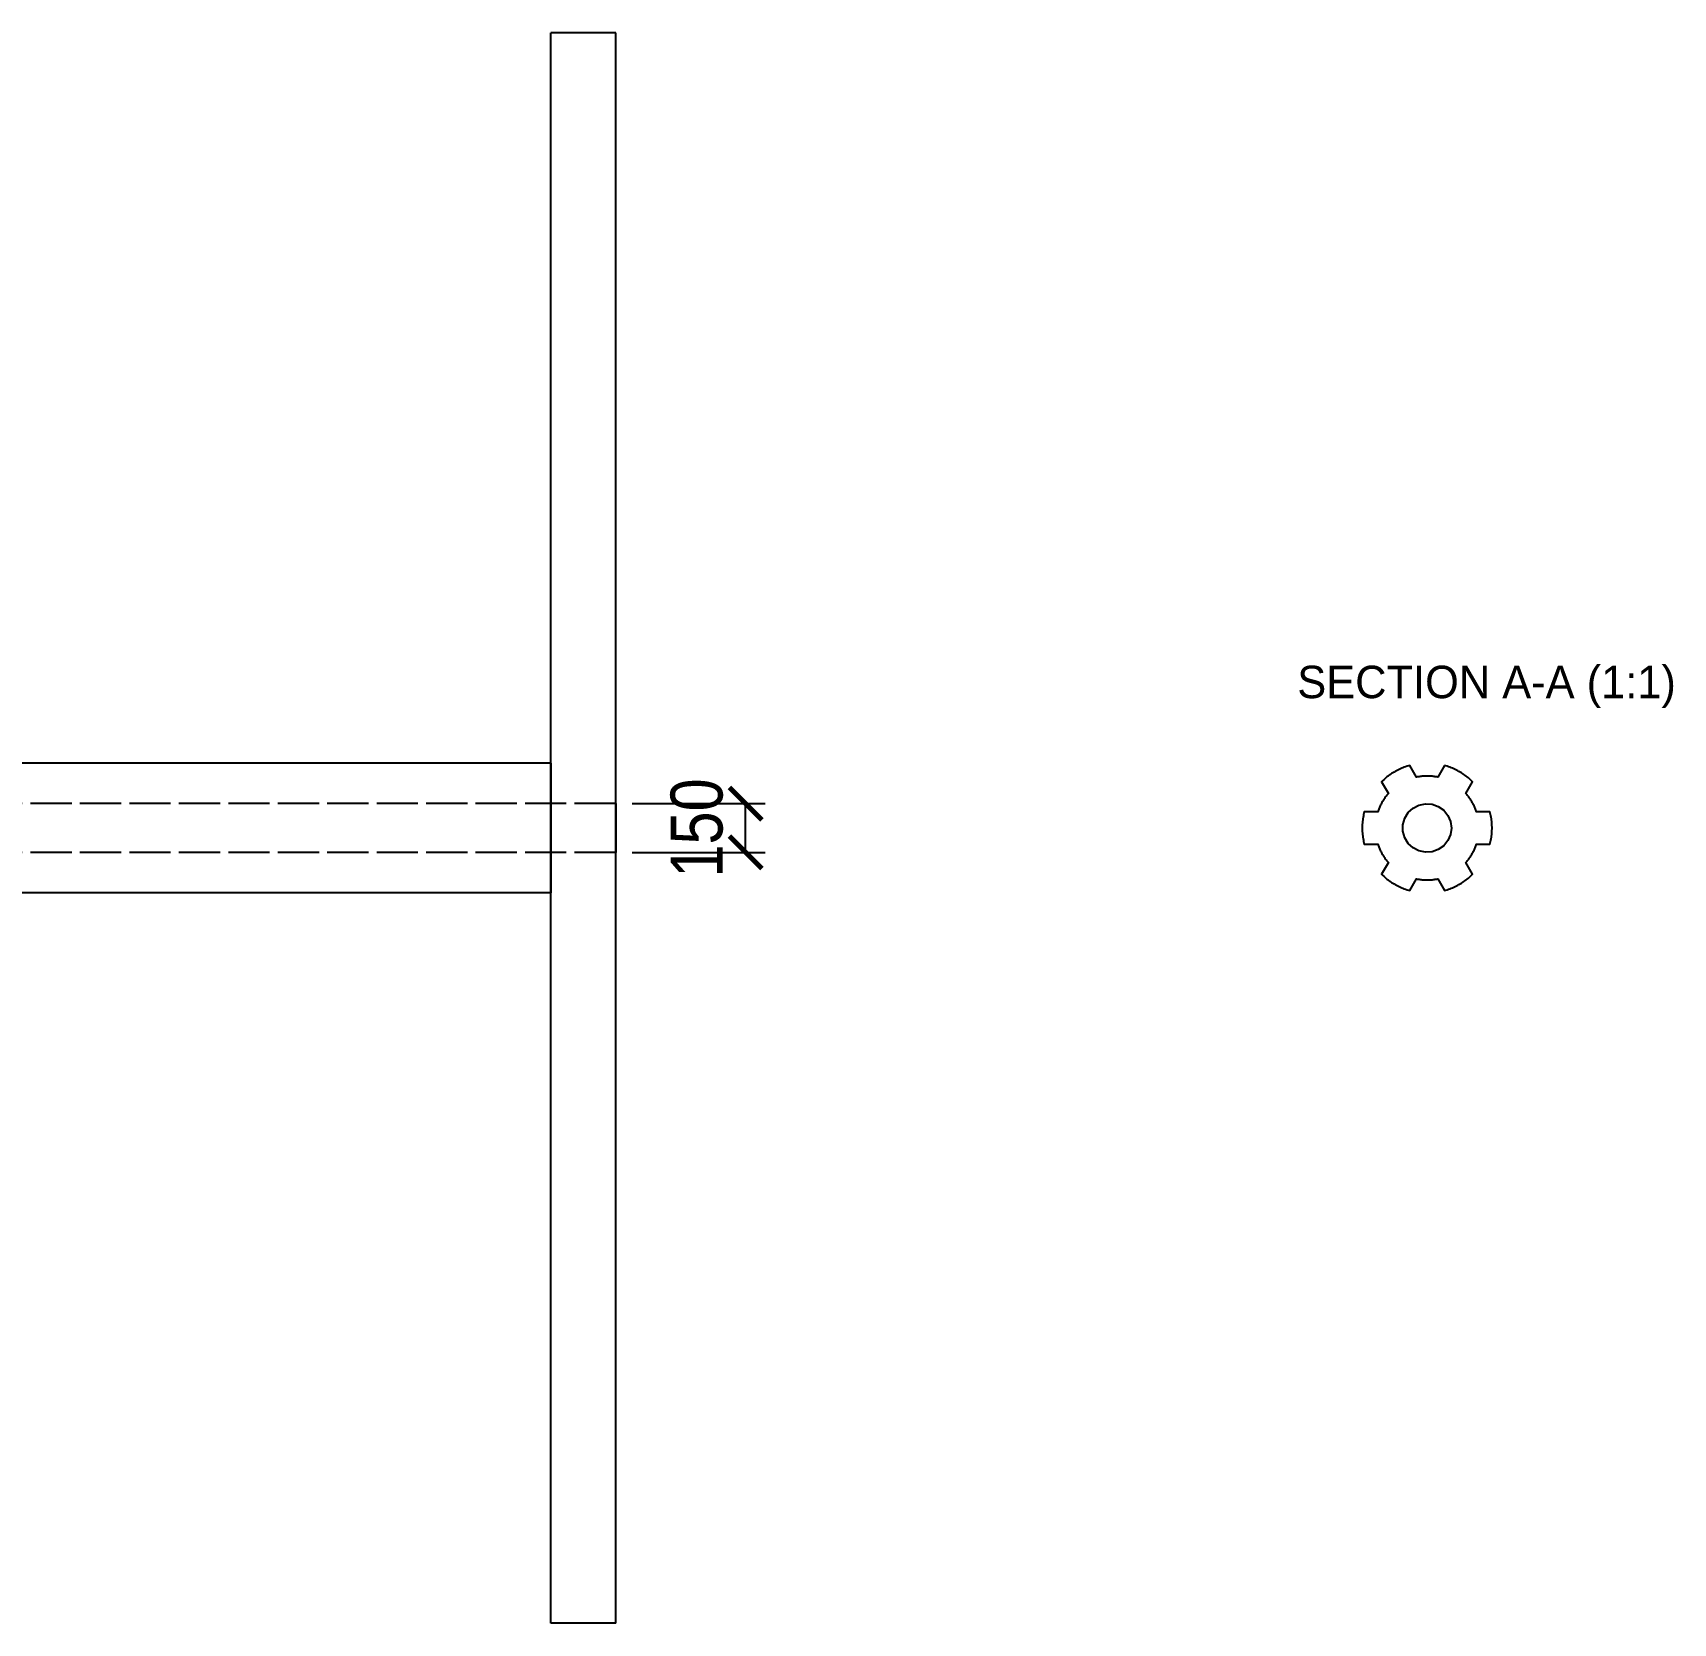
# Model space of a CAD drawing. Header units: millimetres. Extents: x -31 to 130, y -47 to 101.
# Drawn here: x 79.5 to 130.1, y -24.5 to 24.5 of the extents above; entities that cross this region are included whole.
import ezdxf

# ---------------------------------------------------------------- set-up
doc = ezdxf.new("R2010")
doc.units = ezdxf.units.MM
doc.linetypes.add('DASHED', pattern=[1.524, 1.27, -0.254])
for name, color, linetype in [('DIMS', 3, 'CONTINUOUS'), ('HIDDEN', 8, 'DASHED'), ('SECTION', 5, 'Continuous'), ('TEXT', 7, 'CONTINUOUS'), ('VISIBLE', 7, 'CONTINUOUS')]:
    doc.layers.add(name, color=color, linetype=linetype)
doc.styles.add('OpenSansCondensed-Light', font='OpenSansCondensed-Light.ttf')
doc.dimstyles.new('EZDXF', dxfattribs={"dimtxt": 0.25, "dimasz": 0.175, "dimexe": 0.375, "dimexo": 0.125, "dimgap": 0.1, "dimtad": 1, "dimlfac": 100, "dimzin": 12, "dimdsep": 46, "dimtxsty": 'OpenSansCondensed-Light', "dimblk": 'ARCHTICK', "dimcen": 2.5, "dimazin": 3, "dimtfac": 0.5, "dimtmove": 2, "dimatfit": 3})

# ---------------------------------------------------------------- blocks, each defined once
blk = doc.blocks.new('_ARCHTICK')
at = {"color": 0, "linetype": 'BYBLOCK', "const_width": 0.15}
blk.add_lwpolyline([(-0.5, -0.5), (0.5, 0.5)], dxfattribs=at)

msp = doc.modelspace()

# ---------------------------------------------------------------- linework, layer by layer
at = {"layer": 'HIDDEN'}
for points in [[(95.5, -24.5), (95.5, 24.5)], [(97.5, 24.5), (95.5, 24.5)], [(97.5, -24.5), (97.5, 24.5)], [(95.5, 0), (95.5, 0.03175), (95.5, 0.06349), (95.5, 0.09524), (95.5, 0.12698), (95.5, 0.15873), (95.5, 0.19048), (95.5, 0.22222), (95.5, 0.25397), (95.5, 0.28571), (95.5, 0.31746), (95.5, 0.34921), (95.5, 0.38095), (95.5, 0.4127), (95.5, 0.44444), (95.5, 0.47619), (95.5, 0.50794), (95.5, 0.53968), (95.5, 0.57143), (95.5, 0.60317), (95.5, 0.63492), (95.5, 0.66667), (95.5, 0.69841), (95.5, 0.73016), (95.5, 0.7619), (95.5, 0.79365), (95.5, 0.8254), (95.5, 0.85714), (95.5, 0.88889), (95.5, 0.92063), (95.5, 0.95238), (95.5, 0.98413), (95.5, 1.01587), (95.5, 1.04762), (95.5, 1.07937), (95.5, 1.11111), (95.5, 1.14286), (95.5, 1.1746), (95.5, 1.20635), (95.5, 1.2381), (95.5, 1.26984), (95.5, 1.30159), (95.5, 1.33333), (95.5, 1.36508), (95.5, 1.39683), (95.5, 1.42857), (95.5, 1.46032), (95.5, 1.49206), (95.5, 1.52381), (95.5, 1.55556), (95.5, 1.5873), (95.5, 1.61905), (95.5, 1.65079), (95.5, 1.68254), (95.5, 1.71429), (95.5, 1.74603), (95.5, 1.77778), (95.5, 1.80952), (95.5, 1.84127), (95.5, 1.87302), (95.5, 1.90476), (95.5, 1.93651), (95.5, 1.96825), (95.5, 2)], [(95.5, 2), (95.5, 1.93651), (95.5, 1.87302), (95.5, 1.80952), (95.5, 1.74603), (95.5, 1.68254), (95.5, 1.61905), (95.5, 1.55556), (95.5, 1.49206), (95.5, 1.42857), (95.5, 1.36508), (95.5, 1.30159), (95.5, 1.2381), (95.5, 1.1746), (95.5, 1.11111), (95.5, 1.04762), (95.5, 0.98413), (95.5, 0.92063), (95.5, 0.85714), (95.5, 0.79365), (95.5, 0.73016), (95.5, 0.66667), (95.5, 0.60317), (95.5, 0.53968), (95.5, 0.47619), (95.5, 0.4127), (95.5, 0.34921), (95.5, 0.28571), (95.5, 0.22222), (95.5, 0.15873), (95.5, 0.09524), (95.5, 0.03175), (95.5, -0.03175), (95.5, -0.09524), (95.5, -0.15873), (95.5, -0.22222), (95.5, -0.28571), (95.5, -0.34921), (95.5, -0.4127), (95.5, -0.47619), (95.5, -0.53968), (95.5, -0.60317), (95.5, -0.66667), (95.5, -0.73016), (95.5, -0.79365), (95.5, -0.85714), (95.5, -0.92063), (95.5, -0.98413), (95.5, -1.04762), (95.5, -1.11111), (95.5, -1.1746), (95.5, -1.2381), (95.5, -1.30159), (95.5, -1.36508), (95.5, -1.42857), (95.5, -1.49206), (95.5, -1.55556), (95.5, -1.61905), (95.5, -1.68254), (95.5, -1.74603), (95.5, -1.80952), (95.5, -1.87302), (95.5, -1.93651), (95.5, -2)], [(97.5, 0.75), (58.5, 0.75)], [(97.5, 0), (97.5, 0.0119), (97.5, 0.02381), (97.5, 0.03571), (97.5, 0.04762), (97.5, 0.05952), (97.5, 0.07143), (97.5, 0.08333), (97.5, 0.09524), (97.5, 0.10714), (97.5, 0.11905), (97.5, 0.13095), (97.5, 0.14286), (97.5, 0.15476), (97.5, 0.16667), (97.5, 0.17857), (97.5, 0.19048), (97.5, 0.20238), (97.5, 0.21429), (97.5, 0.22619), (97.5, 0.2381), (97.5, 0.25), (97.5, 0.2619), (97.5, 0.27381), (97.5, 0.28571), (97.5, 0.29762), (97.5, 0.30952), (97.5, 0.32143), (97.5, 0.33333), (97.5, 0.34524), (97.5, 0.35714), (97.5, 0.36905), (97.5, 0.38095), (97.5, 0.39286), (97.5, 0.40476), (97.5, 0.41667), (97.5, 0.42857), (97.5, 0.44048), (97.5, 0.45238), (97.5, 0.46429), (97.5, 0.47619), (97.5, 0.4881), (97.5, 0.5), (97.5, 0.5119), (97.5, 0.52381), (97.5, 0.53571), (97.5, 0.54762), (97.5, 0.55952), (97.5, 0.57143), (97.5, 0.58333), (97.5, 0.59524), (97.5, 0.60714), (97.5, 0.61905), (97.5, 0.63095), (97.5, 0.64286), (97.5, 0.65476), (97.5, 0.66667), (97.5, 0.67857), (97.5, 0.69048), (97.5, 0.70238), (97.5, 0.71429), (97.5, 0.72619), (97.5, 0.7381), (97.5, 0.75)], [(97.5, 0.75), (97.5, 0.72619), (97.5, 0.70238), (97.5, 0.67857), (97.5, 0.65476), (97.5, 0.63095), (97.5, 0.60714), (97.5, 0.58333), (97.5, 0.55952), (97.5, 0.53571), (97.5, 0.5119), (97.5, 0.4881), (97.5, 0.46429), (97.5, 0.44048), (97.5, 0.41667), (97.5, 0.39286), (97.5, 0.36905), (97.5, 0.34524), (97.5, 0.32143), (97.5, 0.29762), (97.5, 0.27381), (97.5, 0.25), (97.5, 0.22619), (97.5, 0.20238), (97.5, 0.17857), (97.5, 0.15476), (97.5, 0.13095), (97.5, 0.10714), (97.5, 0.08333), (97.5, 0.05952), (97.5, 0.03571), (97.5, 0.0119), (97.5, -0.0119), (97.5, -0.03571), (97.5, -0.05952), (97.5, -0.08333), (97.5, -0.10714), (97.5, -0.13095), (97.5, -0.15476), (97.5, -0.17857), (97.5, -0.20238), (97.5, -0.22619), (97.5, -0.25), (97.5, -0.27381), (97.5, -0.29762), (97.5, -0.32143), (97.5, -0.34524), (97.5, -0.36905), (97.5, -0.39286), (97.5, -0.41667), (97.5, -0.44048), (97.5, -0.46429), (97.5, -0.4881), (97.5, -0.5119), (97.5, -0.53571), (97.5, -0.55952), (97.5, -0.58333), (97.5, -0.60714), (97.5, -0.63095), (97.5, -0.65476), (97.5, -0.67857), (97.5, -0.70238), (97.5, -0.72619), (97.5, -0.75)], [(95.5, -2), (95.5, -1.96825), (95.5, -1.93651), (95.5, -1.90476), (95.5, -1.87302), (95.5, -1.84127), (95.5, -1.80952), (95.5, -1.77778), (95.5, -1.74603), (95.5, -1.71429), (95.5, -1.68254), (95.5, -1.65079), (95.5, -1.61905), (95.5, -1.5873), (95.5, -1.55556), (95.5, -1.52381), (95.5, -1.49206), (95.5, -1.46032), (95.5, -1.42857), (95.5, -1.39683), (95.5, -1.36508), (95.5, -1.33333), (95.5, -1.30159), (95.5, -1.26984), (95.5, -1.2381), (95.5, -1.20635), (95.5, -1.1746), (95.5, -1.14286), (95.5, -1.11111), (95.5, -1.07937), (95.5, -1.04762), (95.5, -1.01587), (95.5, -0.98413), (95.5, -0.95238), (95.5, -0.92063), (95.5, -0.88889), (95.5, -0.85714), (95.5, -0.8254), (95.5, -0.79365), (95.5, -0.7619), (95.5, -0.73016), (95.5, -0.69841), (95.5, -0.66667), (95.5, -0.63492), (95.5, -0.60317), (95.5, -0.57143), (95.5, -0.53968), (95.5, -0.50794), (95.5, -0.47619), (95.5, -0.44444), (95.5, -0.4127), (95.5, -0.38095), (95.5, -0.34921), (95.5, -0.31746), (95.5, -0.28571), (95.5, -0.25397), (95.5, -0.22222), (95.5, -0.19048), (95.5, -0.15873), (95.5, -0.12698), (95.5, -0.09524), (95.5, -0.06349), (95.5, -0.03175), (95.5, 0)], [(97.5, -0.75), (97.5, -0.7381), (97.5, -0.72619), (97.5, -0.71429), (97.5, -0.70238), (97.5, -0.69048), (97.5, -0.67857), (97.5, -0.66667), (97.5, -0.65476), (97.5, -0.64286), (97.5, -0.63095), (97.5, -0.61905), (97.5, -0.60714), (97.5, -0.59524), (97.5, -0.58333), (97.5, -0.57143), (97.5, -0.55952), (97.5, -0.54762), (97.5, -0.53571), (97.5, -0.52381), (97.5, -0.5119), (97.5, -0.5), (97.5, -0.4881), (97.5, -0.47619), (97.5, -0.46429), (97.5, -0.45238), (97.5, -0.44048), (97.5, -0.42857), (97.5, -0.41667), (97.5, -0.40476), (97.5, -0.39286), (97.5, -0.38095), (97.5, -0.36905), (97.5, -0.35714), (97.5, -0.34524), (97.5, -0.33333), (97.5, -0.32143), (97.5, -0.30952), (97.5, -0.29762), (97.5, -0.28571), (97.5, -0.27381), (97.5, -0.2619), (97.5, -0.25), (97.5, -0.2381), (97.5, -0.22619), (97.5, -0.21429), (97.5, -0.20238), (97.5, -0.19048), (97.5, -0.17857), (97.5, -0.16667), (97.5, -0.15476), (97.5, -0.14286), (97.5, -0.13095), (97.5, -0.11905), (97.5, -0.10714), (97.5, -0.09524), (97.5, -0.08333), (97.5, -0.07143), (97.5, -0.05952), (97.5, -0.04762), (97.5, -0.03571), (97.5, -0.02381), (97.5, -0.0119), (97.5, 0)], [(97.5, -0.75), (58.5, -0.75)], [(97.5, -24.5), (95.5, -24.5)]]:
    msp.add_lwpolyline(points, dxfattribs=at)
at = {"layer": 'SECTION'}
for points in [[(123.03523, 1.92705), (122.82692, 1.56624), (122.79885, 1.57184), (122.77067, 1.57694), (122.74241, 1.58153), (122.71408, 1.58561), (122.68567, 1.58919), (122.65721, 1.59226), (122.62869, 1.59482), (122.60014, 1.59686), (122.57155, 1.5984), (122.54294, 1.59942), (122.51431, 1.59994), (122.48569, 1.59994), (122.45706, 1.59942), (122.42845, 1.5984), (122.39986, 1.59686), (122.37131, 1.59482), (122.34279, 1.59226), (122.31433, 1.58919), (122.28592, 1.58561), (122.25759, 1.58153), (122.22933, 1.57694), (122.20115, 1.57184), (122.17308, 1.56624), (121.96477, 1.92705), (121.92256, 1.91483), (121.88063, 1.90168), (121.839, 1.88761), (121.79768, 1.87263), (121.75671, 1.85675), (121.7161, 1.83997), (121.67586, 1.82231), (121.63602, 1.80376), (121.5966, 1.78434), (121.55762, 1.76406), (121.51909, 1.74293), (121.48103, 1.72096), (121.44347, 1.69816), (121.40641, 1.67454), (121.36989, 1.6501), (121.33391, 1.62488), (121.29849, 1.59887), (121.26365, 1.57208), (121.22941, 1.54454), (121.19578, 1.51625), (121.16278, 1.48723), (121.13043, 1.45749), (121.09874, 1.42705), (121.30705, 1.06624), (121.28817, 1.04473), (121.26967, 1.02288), (121.25156, 1.0007), (121.23386, 0.9782), (121.21656, 0.95539), (121.19967, 0.93228), (121.1832, 0.90886), (121.16714, 0.88515), (121.15152, 0.86116), (121.13633, 0.8369), (121.12157, 0.81236), (121.10726, 0.78757), (121.09339, 0.76253), (121.07997, 0.73724), (121.06701, 0.71171), (121.0545, 0.68596), (121.04246, 0.65998), (121.03088, 0.6338), (121.01978, 0.60741), (121.00915, 0.58083), (120.99899, 0.55406), (120.98932, 0.52711), (120.98013, 0.5), (120.56351, 0.5), (120.55299, 0.45733), (120.54341, 0.41445), (120.53478, 0.37136), (120.52709, 0.32809), (120.52036, 0.28467), (120.51459, 0.24111), (120.50977, 0.19743), (120.50591, 0.15365), (120.50302, 0.10981), (120.50109, 0.0659), (120.50012, 0.02197), (120.50012, -0.02197), (120.50109, -0.0659), (120.50302, -0.10981), (120.50591, -0.15365), (120.50977, -0.19743), (120.51459, -0.24111), (120.52036, -0.28467), (120.52709, -0.32809), (120.53478, -0.37136), (120.54341, -0.41445), (120.55299, -0.45733), (120.56351, -0.5), (120.98013, -0.5), (120.98932, -0.52711), (120.99899, -0.55406), (121.00915, -0.58083), (121.01978, -0.60741), (121.03088, -0.6338), (121.04246, -0.65998), (121.0545, -0.68596), (121.06701, -0.71171), (121.07997, -0.73724), (121.09339, -0.76253), (121.10726, -0.78757), (121.12157, -0.81236), (121.13633, -0.8369), (121.15152, -0.86116), (121.16714, -0.88515), (121.1832, -0.90886), (121.19967, -0.93228), (121.21656, -0.95539), (121.23386, -0.9782), (121.25156, -1.0007), (121.26967, -1.02288), (121.28817, -1.04473), (121.30705, -1.06624), (121.09874, -1.42705), (121.13043, -1.45749), (121.16278, -1.48723), (121.19578, -1.51625), (121.22941, -1.54454), (121.26365, -1.57208), (121.29849, -1.59887), (121.33391, -1.62488), (121.36989, -1.6501), (121.40641, -1.67454), (121.44347, -1.69816), (121.48103, -1.72096), (121.51909, -1.74293), (121.55762, -1.76406), (121.5966, -1.78434), (121.63602, -1.80376), (121.67586, -1.82231), (121.7161, -1.83997), (121.75671, -1.85675), (121.79768, -1.87263), (121.839, -1.88761), (121.88063, -1.90168), (121.92256, -1.91483), (121.96477, -1.92705), (122.17308, -1.56624), (122.20115, -1.57184), (122.22933, -1.57694), (122.25759, -1.58153), (122.28592, -1.58561), (122.31433, -1.58919), (122.34279, -1.59226), (122.37131, -1.59482), (122.39986, -1.59686), (122.42845, -1.5984), (122.45706, -1.59942), (122.48569, -1.59994), (122.51431, -1.59994), (122.54294, -1.59942), (122.57155, -1.5984), (122.60014, -1.59686), (122.62869, -1.59482), (122.65721, -1.59226), (122.68567, -1.58919), (122.71408, -1.58561), (122.74241, -1.58153), (122.77067, -1.57694), (122.79885, -1.57184), (122.82692, -1.56624), (123.03523, -1.92705), (123.07744, -1.91483), (123.11937, -1.90168), (123.161, -1.88761), (123.20232, -1.87263), (123.24329, -1.85675), (123.2839, -1.83997), (123.32414, -1.82231), (123.36398, -1.80376), (123.4034, -1.78434), (123.44238, -1.76406), (123.48091, -1.74293), (123.51897, -1.72096), (123.55653, -1.69816), (123.59359, -1.67454), (123.63011, -1.6501), (123.66609, -1.62488), (123.70151, -1.59887), (123.73635, -1.57208), (123.77059, -1.54454), (123.80422, -1.51625), (123.83722, -1.48723), (123.86957, -1.45749), (123.90126, -1.42705), (123.69295, -1.06624), (123.71183, -1.04473), (123.73033, -1.02288), (123.74844, -1.0007), (123.76614, -0.9782), (123.78344, -0.95539), (123.80033, -0.93228), (123.8168, -0.90886), (123.83286, -0.88515), (123.84848, -0.86116), (123.86367, -0.8369), (123.87843, -0.81236), (123.89274, -0.78757), (123.90661, -0.76253), (123.92003, -0.73724), (123.93299, -0.71171), (123.9455, -0.68596), (123.95754, -0.65998), (123.96912, -0.6338), (123.98022, -0.60741), (123.99085, -0.58083), (124.00101, -0.55406), (124.01068, -0.52711), (124.01987, -0.5), (124.43649, -0.5), (124.44701, -0.45733), (124.45659, -0.41445), (124.46522, -0.37136), (124.47291, -0.32809), (124.47964, -0.28467), (124.48541, -0.24111), (124.49023, -0.19743), (124.49409, -0.15365), (124.49698, -0.10981), (124.49891, -0.0659), (124.49988, -0.02197), (124.49988, 0.02197), (124.49891, 0.0659), (124.49698, 0.10981), (124.49409, 0.15365), (124.49023, 0.19743), (124.48541, 0.24111), (124.47964, 0.28467), (124.47291, 0.32809), (124.46522, 0.37136), (124.45659, 0.41445), (124.44701, 0.45733), (124.43649, 0.5), (124.01987, 0.5), (124.01068, 0.52711), (124.00101, 0.55406), (123.99085, 0.58083), (123.98022, 0.60741), (123.96912, 0.6338), (123.95754, 0.65998), (123.9455, 0.68596), (123.93299, 0.71171), (123.92003, 0.73724), (123.90661, 0.76253), (123.89274, 0.78757), (123.87843, 0.81236), (123.86367, 0.8369), (123.84848, 0.86116), (123.83286, 0.88515), (123.8168, 0.90886), (123.80033, 0.93228), (123.78344, 0.95539), (123.76614, 0.9782), (123.74844, 1.0007), (123.73033, 1.02288), (123.71183, 1.04473), (123.69295, 1.06624), (123.90126, 1.42705), (123.86957, 1.45749), (123.83722, 1.48723), (123.80422, 1.51625), (123.77059, 1.54454), (123.73635, 1.57208), (123.70151, 1.59887), (123.66609, 1.62488), (123.63011, 1.6501), (123.59359, 1.67454), (123.55653, 1.69816), (123.51897, 1.72096), (123.48091, 1.74293), (123.44238, 1.76406), (123.4034, 1.78434), (123.36398, 1.80376), (123.32414, 1.82231), (123.2839, 1.83997), (123.24329, 1.85675), (123.20232, 1.87263), (123.161, 1.88761), (123.11937, 1.90168), (123.07744, 1.91483)], [(123.25, 0), (123.22219, -0.20235), (123.14081, -0.38969), (123.01191, -0.54813), (122.84505, -0.66591), (122.65259, -0.73431), (122.44882, -0.74825), (122.24884, -0.7067), (122.06749, -0.61273), (121.91822, -0.47332), (121.81209, -0.2988), (121.75699, -0.10212), (121.75699, 0.10212), (121.81209, 0.2988), (121.91822, 0.47332), (122.06749, 0.61273), (122.24884, 0.7067), (122.44882, 0.74825), (122.65259, 0.73431), (122.84505, 0.66591), (123.01191, 0.54813), (123.14081, 0.38969), (123.22219, 0.20235)]]:
    msp.add_lwpolyline(points, close=True, dxfattribs=at)
at = {"layer": 'VISIBLE'}
for points in [[(97.5, 24.5), (95.5, 24.5)], [(95.5, -24.5), (95.5, 24.5)], [(97.5, -24.5), (97.5, 24.5)], [(95.5, 2), (58.5, 2)], [(95.5, -2), (58.5, -2)], [(97.5, -24.5), (95.5, -24.5)]]:
    msp.add_lwpolyline(points, dxfattribs=at)

# ---------------------------------------------------------------- texts
at = {"layer": 'TEXT'}
msp.add_text('SECTION A-A (1:1)', height=1, dxfattribs=at).set_placement((118.5, 4))

# ---------------------------------------------------------------- dimensions: what is measured, and where the dimension line sits
at = {"layer": 'DIMS'}
msp.add_linear_dim(base=(101.5, -0.75), p1=(97.5, -0.75), p2=(97.5, 0.75), angle=90, dimstyle='EZDXF', override={"dimtxt": 1.6, "dimasz": 1, "dimexe": 0.6, "dimexo": 0.5, "dimdec": 2}, dxfattribs=at).render()

doc.saveas('drawing.dxf')
